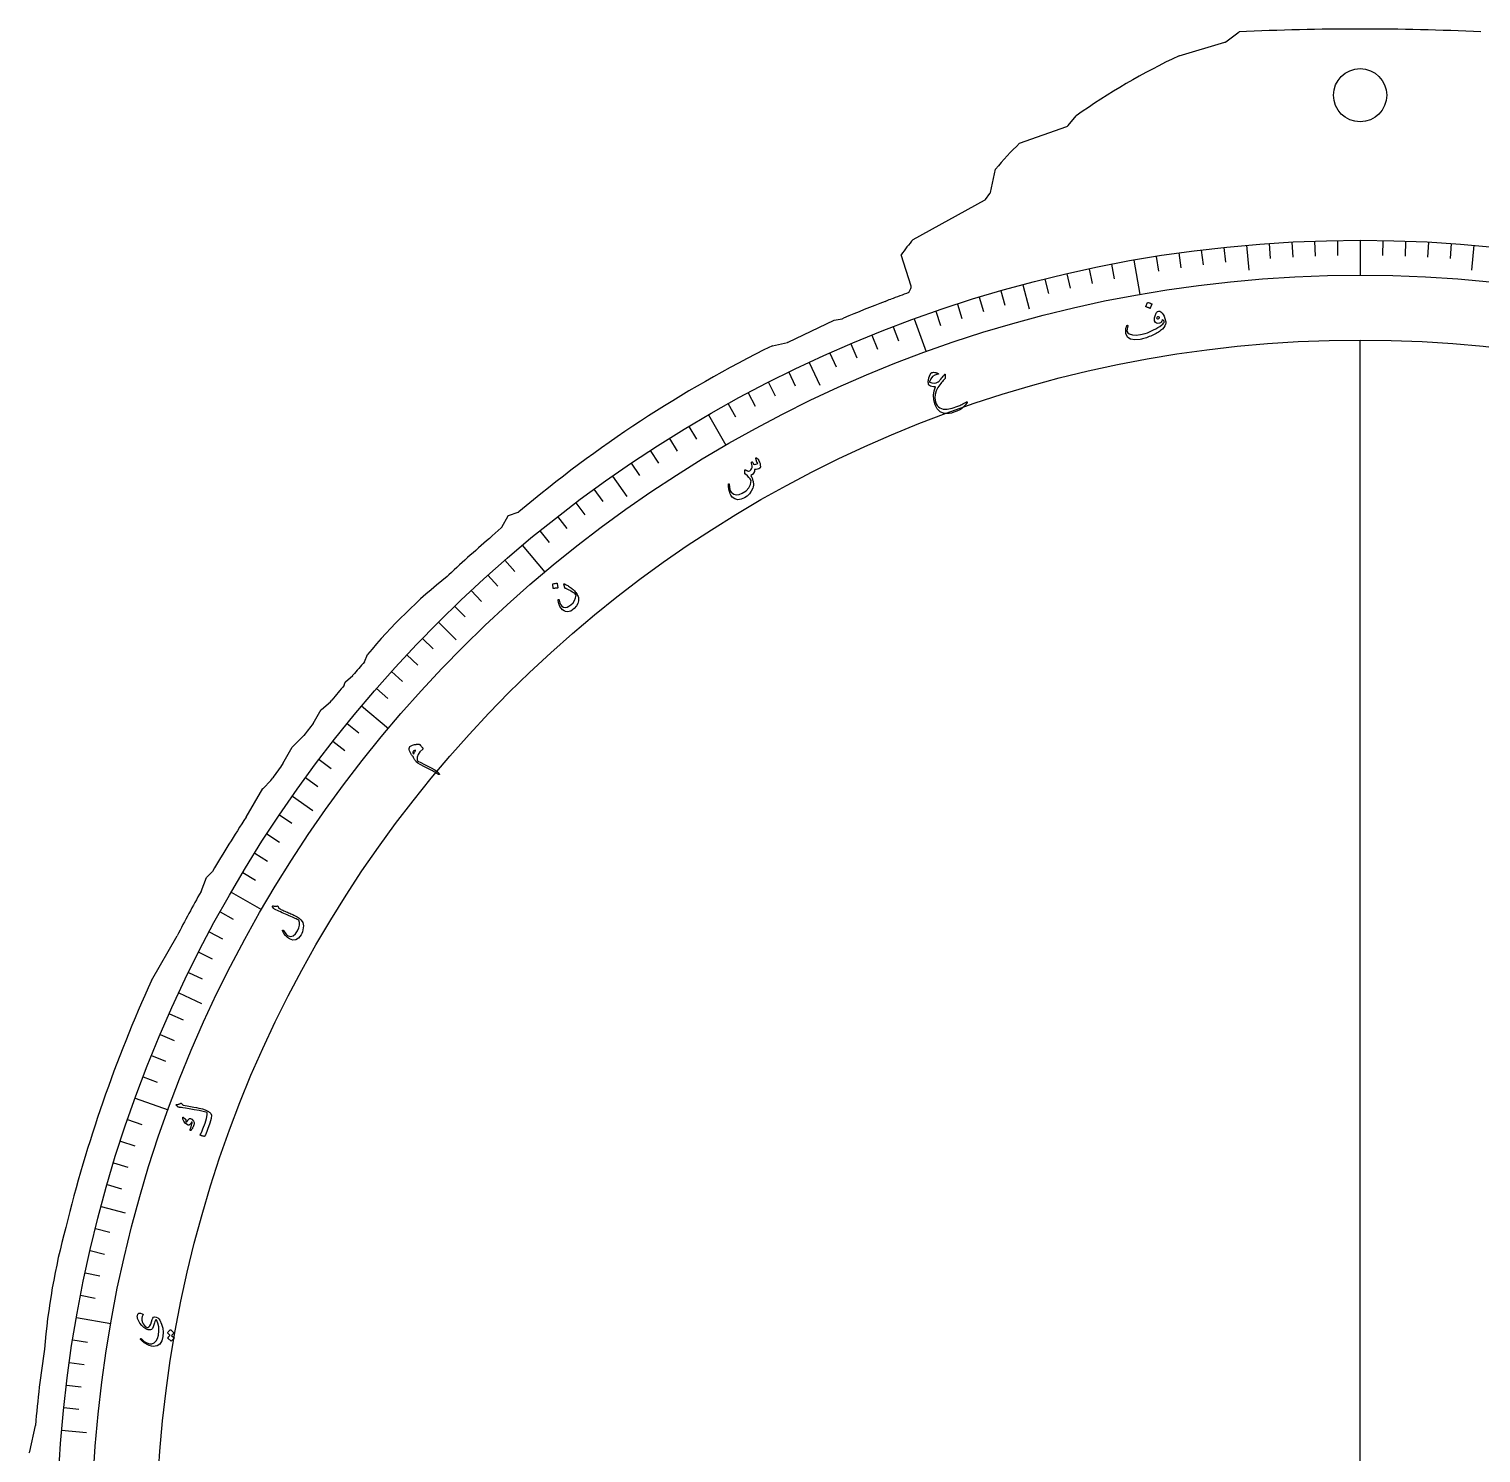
# Model space of a CAD drawing. Header units: millimetres. Extents: x -65 to 65, y -65 to 74.
# Drawn here: x -65 to 5.9, y 4.4 to 74 of the extents above; entities that cross this region are included whole.
import ezdxf

# ---------------------------------------------------------------- set-up
doc = ezdxf.new("R2010")
doc.units = ezdxf.units.MM
for name, color, linetype in [('CUT_INNER', 6, 'Continuous'), ('CUT_OUTER', 1, 'Continuous'), ('ENGRAVE', 7, 'Continuous'), ('ENGRAVE_FINE', 8, 'Continuous'), ('TEXT', 5, 'Continuous')]:
    doc.layers.add(name, color=color, linetype=linetype)

msp = doc.modelspace()

# ---------------------------------------------------------------- linework, layer by layer
at = {"layer": 'CUT_INNER'}
msp.add_circle((0, 70.7888), 1.3, dxfattribs=at)
at = {"layer": 'CUT_OUTER'}
for points in [[(-6.5649, 73.4018), (-5.9184, 73.8867), (-5.9156, 73.8886)], [(-8.8497, 72.7147), (-8.8463, 72.7159), (-6.6123, 73.378)], [(-14.2725, 69.3092), (-13.8826, 69.7778), (-13.88, 69.7806)], [(-16.6464, 68.439), (-16.6431, 68.4404), (-14.3373, 69.2639)], [(-18.0644, 66.0404), (-17.8206, 67.1781), (-17.8196, 67.1819)], [(-21.8438, 63.7447), (-21.8405, 63.7467), (-18.3513, 65.6572)], [(-18.3034, 65.6987), (-18.0911, 65.9818)], [(-21.9461, 61.4556), (-22.4298, 62.9867), (-22.4307, 62.9902)], [(-22.0548, 61.1437), (-21.9549, 61.3434)], [(-23.2106, 60.7143), (-23.0209, 60.8092), (-23.0178, 60.8106), (-23.0144, 60.8111), (-22.9351, 60.819)], [(-28.7182, 58.5473), (-28.7145, 58.5483), (-27.9806, 58.7107), (-27.964, 58.7155), (-27.948, 58.7221), (-25.7035, 59.803), (-25.7003, 59.8044), (-25.6969, 59.8051), (-25.3103, 59.8696), (-25.2424, 59.8984)], [(-41.9521, 49.6815), (-41.6305, 50.2442), (-41.6285, 50.2474), (-41.6249, 50.2488), (-41.149, 50.4075)], [(-42.4172, 49.252), (-41.9819, 49.6445)], [(-44.6083, 47.2766), (-44.5304, 47.3502)], [(-48.6564, 43.0992), (-48.5046, 43.4533), (-48.5028, 43.4569)], [(-49.6461, 41.9551), (-49.5936, 42.1124), (-49.5922, 42.116), (-49.5895, 42.1187), (-49.2325, 42.44), (-49.2186, 42.4562)], [(-51.1701, 40.0822), (-50.7679, 40.7717), (-50.7662, 40.7744), (-50.7638, 40.7766), (-50.315, 41.1506), (-50.2457, 41.2356)], [(-52.6424, 38.1282), (-52.1928, 38.9275), (-52.191, 38.9304), (-52.1887, 38.9329), (-51.6185, 39.503)], [(-54.4455, 35.5058), (-53.6182, 36.9153), (-53.6164, 36.918), (-53.6143, 36.9203), (-53.2268, 37.3078), (-53.143, 37.4275)], [(-56.6429, 31.8832), (-56.3844, 32.5555), (-56.3828, 32.559), (-56.3802, 32.5619), (-56.0817, 32.8604)], [(-59.064, 27.5313), (-57.8109, 29.713)], [(-65.0084, 4.5189), (-64.7414, 5.789)]]:
    msp.add_lwpolyline(points, dxfattribs=at)
for centre, radius, start, end in [((-0.0055, -55.6663), 129.6897, 87.388068, 92.611917), ((-6.6549, 73.5218), 0.15, 286.508843, 306.869898), ((5.2431, 42.7746), 33.091, 115.206358, 125.302496), ((-14.3878, 69.4051), 0.15, 289.653824, 320.238144), ((-5.6221, 56.9747), 15.9049, 133.878989, 140.076112), ((-18.2111, 66.0718), 0.15, 323.130102, 347.905243), ((-18.4234, 65.7887), 0.15, 298.702271, 323.130102), ((-14.3735, 57.3287), 9.8473, 139.341613, 144.905682), ((-3.1534, 8.5344), 55.9017, 109.762281, 110.723981), ((-22.0891, 61.4104), 0.15, 333.434949, 17.532284), ((-0.4432, 1.0794), 63.8332, 110.895781, 112.861202), ((-1.8061, 3.9652), 60.8561, 116.245929, 130.224169), ((-41.1964, 50.5498), 0.15, 288.434949, 307.166823), ((-42.0823, 49.756), 0.15, 312.038274, 330.255119), ((-0.2201, 0.2399), 64.6744, 130.726853, 133.245727), ((-28.8023, 27.2652), 25.5006, 128.303412, 140.583446), ((-2.3227, 2.016), 61.9244, 138.437262, 139.22748), ((-3.3528, 2.7689), 60.6517, 139.752764, 140.637602), ((-12.9344, 10.0188), 48.6393, 141.823227, 142.686063), ((-2.6925, 1.9087), 61.6996, 144.053434, 144.853153), ((-0.6997, 0.4354), 64.1758, 146.874623, 149.65193), ((-1.433, 0.7707), 63.3729, 150.597398, 152.8258), ((3.7729, -1.0562), 69.0342, 155.536947, 166.158293), ((-31.05, 6.745), 33.3648, 164.85925, 175.234728), ((-0.4475, 0.0573), 64.5489, 171.573123, 174.90562), ((-65.1552, 4.5498), 0.15, 315, 348.129022)]:
    msp.add_arc(centre, radius, start, end, dxfattribs=at)
at = {"layer": 'ENGRAVE'}
for points in [[(-5.5518, 63.4576), (-5.4456, 62.2435)], [(0, 63.7), (0, 61.9938)], [(5.5518, 63.4576), (5.4456, 62.2435)], [(-11.0614, 62.7323), (-10.7651, 61.0519)], [(-16.4868, 61.5295), (-16.1713, 60.3523)], [(-21.7867, 59.8584), (-21.2031, 58.2551)], [(0, -58.825), (0, 58.825)], [(-26.9208, 57.7318), (-26.4057, 56.6272)], [(-31.85, 55.1658), (-30.9969, 53.6882)], [(-36.5368, 52.18), (-35.8378, 51.1816)], [(-40.9456, 48.797), (-39.8488, 47.49)], [(-45.0427, 45.0427), (-44.1809, 44.1809)], [(-48.797, 40.9456), (-47.49, 39.8488)], [(-52.18, 36.5368), (-51.1816, 35.8378)], [(-55.1658, 31.85), (-53.6882, 30.9969)], [(-57.7318, 26.9208), (-56.6272, 26.4057)], [(-59.8584, 21.7867), (-58.2551, 21.2031)], [(-61.5295, 16.4868), (-60.3523, 16.1713)], [(-62.7323, 11.0614), (-61.0519, 10.7651)], [(-63.4576, 5.5518), (-62.2435, 5.4456)]]:
    msp.add_lwpolyline(points, dxfattribs=at)
for radius in [63.7, 63.7, 61.9938, 58.825, 58.825]:
    msp.add_circle((0, 0), radius, dxfattribs=at)
at = {"layer": 'ENGRAVE_FINE'}
for points in [[(-7.7631, 63.2252), (-7.674, 62.4994)], [(-6.6585, 63.351), (-6.582, 62.6238)], [(-4.4435, 63.5448), (-4.3925, 62.8154)], [(-3.3338, 63.6127), (-3.2955, 62.8825)], [(-2.2231, 63.6612), (-2.1976, 62.9304)], [(-1.1117, 63.6903), (-1.099, 62.9592)], [(1.1117, 63.6903), (1.099, 62.9592)], [(2.2231, 63.6612), (2.1976, 62.9304)], [(3.3338, 63.6127), (3.2955, 62.8825)], [(4.4435, 63.5448), (4.3925, 62.8154)], [(-12.1545, 62.5297), (-12.015, 61.8118)], [(-9.9649, 62.9157), (-9.8505, 62.1935)], [(-8.8653, 63.0801), (-8.7636, 62.3559)], [(-15.4104, 61.8078), (-15.2335, 61.0983)], [(-14.3294, 62.0674), (-14.1649, 61.3549)], [(-13.244, 62.308), (-13.0919, 61.5927)], [(-17.5581, 61.2324), (-17.3565, 60.5294)], [(-19.6844, 60.5823), (-19.4584, 59.8868)], [(-18.6241, 60.9166), (-18.4103, 60.2173)], [(-20.7387, 60.2295), (-20.5006, 59.5381)], [(-23.8624, 59.0616), (-23.5885, 58.3836)], [(-22.828, 59.4691), (-22.566, 58.7864)], [(-25.9091, 58.1928), (-25.6117, 57.5248)], [(-24.8896, 58.6362), (-24.6039, 57.963)], [(-27.9242, 57.2532), (-27.6037, 56.5959)], [(-29.9053, 56.2438), (-29.562, 55.5981)], [(-28.9192, 56.7571), (-28.5872, 56.1056)], [(-30.8824, 55.7133), (-30.5279, 55.0737)], [(-33.7559, 54.0207), (-33.3684, 53.4005)], [(-32.8079, 54.6016), (-32.4313, 53.9748)], [(-34.6935, 53.4233), (-34.2952, 52.81)], [(-35.6206, 52.8097), (-35.2117, 52.2035)], [(-37.4419, 51.5344), (-37.0121, 50.9428)], [(-38.3356, 50.8731), (-37.8955, 50.2891)], [(-39.2176, 50.1963), (-38.7674, 49.6201)], [(-40.0877, 49.5042), (-39.6275, 48.9359)], [(-41.791, 48.075), (-41.3112, 47.5231)], [(-42.6236, 47.3383), (-42.1343, 46.7949)], [(-43.4433, 46.5872), (-42.9446, 46.0524)], [(-44.2497, 45.8219), (-43.7418, 45.2959)], [(-45.8219, 44.2497), (-45.2959, 43.7418)], [(-46.5872, 43.4433), (-46.0524, 42.9446)], [(-47.3383, 42.6236), (-46.7949, 42.1343)], [(-48.075, 41.791), (-47.5231, 41.3112)], [(-49.5042, 40.0877), (-48.9359, 39.6275)], [(-50.1963, 39.2176), (-49.6201, 38.7674)], [(-50.8731, 38.3356), (-50.2891, 37.8955)], [(-51.5344, 37.4419), (-50.9428, 37.0121)], [(-52.8097, 35.6206), (-52.2035, 35.2117)], [(-53.4233, 34.6935), (-52.81, 34.2952)], [(-54.0207, 33.7559), (-53.4005, 33.3684)], [(-54.6016, 32.8079), (-53.9748, 32.4313)], [(-55.7133, 30.8824), (-55.0737, 30.5279)], [(-56.2438, 29.9053), (-55.5981, 29.562)], [(-56.7571, 28.9192), (-56.1056, 28.5872)], [(-57.2532, 27.9242), (-56.5959, 27.6037)], [(-58.1928, 25.9091), (-57.5248, 25.6117)], [(-58.6362, 24.8896), (-57.963, 24.6039)], [(-59.0616, 23.8624), (-58.3836, 23.5885)], [(-59.4691, 22.828), (-58.7864, 22.566)], [(-60.2295, 20.7387), (-59.5381, 20.5006)], [(-60.5823, 19.6844), (-59.8868, 19.4584)], [(-60.9166, 18.6241), (-60.2173, 18.4103)], [(-61.2324, 17.5581), (-60.5294, 17.3565)], [(-61.8078, 15.4104), (-61.0983, 15.2335)], [(-62.0674, 14.3294), (-61.3549, 14.1649)], [(-62.308, 13.244), (-61.5927, 13.0919)], [(-62.5297, 12.1545), (-61.8118, 12.015)], [(-62.9157, 9.9649), (-62.1935, 9.8505)], [(-63.0801, 8.8653), (-62.3559, 8.7636)], [(-63.2252, 7.7631), (-62.4994, 7.674)], [(-63.351, 6.6585), (-62.6238, 6.582)]]:
    msp.add_lwpolyline(points, dxfattribs=at)
at = {"layer": 'TEXT'}
for points in [[(-10.3846, 60.6543), (-10.3822, 60.6577), (-10.3784, 60.6601), (-10.3731, 60.6616), (-10.3665, 60.6621), (-10.3175, 60.6517), (-10.2705, 60.6368), (-10.2254, 60.6173), (-10.1824, 60.5933), (-10.1779, 60.5893), (-10.1755, 60.5849), (-10.1752, 60.5802), (-10.1769, 60.5752), (-10.2579, 60.3805), (-10.2613, 60.3756), (-10.2664, 60.3737), (-10.2733, 60.3748), (-10.2818, 60.3788), (-10.2892, 60.3823), (-10.3008, 60.3875), (-10.3167, 60.3943), (-10.3367, 60.4028), (-10.3613, 60.4129), (-10.3907, 60.4245), (-10.425, 60.4377), (-10.464, 60.4524), (-10.4693, 60.455), (-10.4723, 60.4581), (-10.4729, 60.4616), (-10.4711, 60.4654)], [(-9.8848, 60.2285), (-9.8386, 60.2395), (-9.7892, 60.2293), (-9.7367, 60.1978), (-9.6811, 60.145), (-9.6277, 60.0733), (-9.5817, 59.985), (-9.5429, 59.88), (-9.5115, 59.7584), (-9.503, 59.7138), (-9.4995, 59.6717), (-9.5008, 59.6321), (-9.5069, 59.595), (-9.5371, 59.5181), (-9.588, 59.4411), (-9.6595, 59.3639), (-9.7516, 59.2866), (-9.8044, 59.2489), (-9.8594, 59.2125), (-9.9164, 59.1773), (-9.9754, 59.1433), (-10.0367, 59.1106), (-10.1004, 59.0789), (-10.1665, 59.0485), (-10.2349, 59.0191), (-10.3038, 58.9914), (-10.3715, 58.9658), (-10.4379, 58.9422), (-10.5029, 58.9207), (-10.5669, 58.9015), (-10.63, 58.8845), (-10.6921, 58.8699), (-10.7533, 58.8577), (-11.0132, 58.8312), (-11.214, 58.8631), (-11.3561, 58.9538), (-11.4395, 59.1037), (-11.4483, 59.1406), (-11.4543, 59.1834), (-11.4576, 59.2321), (-11.4581, 59.2867), (-11.4536, 59.3477), (-11.4426, 59.4081), (-11.4251, 59.4679), (-11.4012, 59.5272), (-11.3973, 59.5343), (-11.3922, 59.5397), (-11.3859, 59.5436), (-11.3784, 59.5459), (-11.3708, 59.5464), (-11.3642, 59.5445), (-11.3588, 59.5403), (-11.3544, 59.5338), (-11.3515, 59.5263), (-11.3504, 59.519), (-11.3511, 59.512), (-11.3538, 59.5052), (-11.3928, 59.3707), (-11.3935, 59.2621), (-11.3561, 59.1793), (-11.2807, 59.1223), (-11.13, 59.0765), (-10.9502, 59.0662), (-10.7411, 59.0911), (-10.5024, 59.151), (-10.399, 59.1851), (-10.2963, 59.2242), (-10.1942, 59.2684), (-10.0928, 59.3176), (-9.9921, 59.3718), (-9.8922, 59.4311), (-9.7931, 59.4954), (-9.6949, 59.5647), (-9.6433, 59.6066), (-9.606, 59.6487), (-9.583, 59.6912), (-9.5744, 59.7341), (-9.587, 59.7606), (-9.6039, 59.784), (-9.6251, 59.8044), (-9.6506, 59.8217), (-9.6534, 59.8223), (-9.6563, 59.8202), (-9.6595, 59.8154), (-9.6627, 59.8079), (-9.6875, 59.7488), (-9.7185, 59.7025), (-9.7557, 59.6687), (-9.799, 59.6476), (-9.8822, 59.6327), (-9.9504, 59.6464), (-10.0038, 59.6887), (-10.0423, 59.7596), (-10.053, 59.8261), (-10.0443, 59.911), (-10.0162, 60.0144), (-9.9683, 60.1362), (-9.9519, 60.167), (-9.9325, 60.1927), (-9.9102, 60.2132), (-9.8848, 60.2285)], [(-9.8055, 59.906), (-9.7986, 59.9178), (-9.7979, 59.9286), (-9.8032, 59.9385), (-9.8147, 59.9473), (-9.8585, 59.966), (-9.8946, 59.9663), (-9.9228, 59.9483), (-9.9431, 59.9119), (-9.9448, 59.9015), (-9.9441, 59.8926), (-9.941, 59.8854), (-9.9354, 59.8798), (-9.8994, 59.8647), (-9.8657, 59.864), (-9.8344, 59.8777), (-9.8055, 59.906)], [(-20.957, 57.211), (-20.9254, 57.2332), (-20.8872, 57.2465), (-20.8423, 57.251), (-20.7906, 57.2467), (-20.7633, 57.2415), (-20.7377, 57.2356), (-20.7139, 57.2288), (-20.6919, 57.2213), (-20.6717, 57.2131), (-20.6533, 57.2043), (-20.6368, 57.195), (-20.6222, 57.1853), (-20.611, 57.1746), (-20.6108, 57.1657), (-20.6215, 57.1584), (-20.6432, 57.1527), (-20.7795, 57.1133), (-20.8923, 57.0396), (-20.9813, 56.9319), (-21.0465, 56.7901), (-21.0469, 56.7823), (-21.0442, 56.7753), (-21.0383, 56.7692), (-21.0293, 56.7639), (-20.9263, 56.7335), (-20.8243, 56.7256), (-20.7232, 56.7405), (-20.6229, 56.7779), (-20.6061, 56.7881), (-20.5858, 56.8051), (-20.5621, 56.829), (-20.5349, 56.8598), (-20.4866, 56.9196), (-20.4439, 56.9724), (-20.4068, 57.0181), (-20.3752, 57.0568), (-20.3492, 57.0885), (-20.3289, 57.1132), (-20.3142, 57.1309), (-20.3052, 57.1416), (-20.2907, 57.1525), (-20.2803, 57.1511), (-20.274, 57.1373), (-20.2718, 57.1111), (-20.2735, 57.0398), (-20.2778, 56.9856), (-20.2848, 56.9485), (-20.2944, 56.9286), (-20.3323, 56.8907), (-20.3716, 56.8483), (-20.4122, 56.8015), (-20.4541, 56.7503), (-20.4974, 56.6947), (-20.5418, 56.6347), (-20.5876, 56.5702), (-20.6346, 56.5013), (-20.7205, 56.3411), (-20.7679, 56.1727), (-20.777, 55.996), (-20.748, 55.8112), (-20.7149, 55.7171), (-20.6679, 55.6356), (-20.6072, 55.5667), (-20.5329, 55.5103), (-20.379, 55.4547), (-20.1817, 55.4503), (-19.9405, 55.4967), (-19.655, 55.5931), (-19.612, 55.6114), (-19.566, 55.632), (-19.5171, 55.6548), (-19.4651, 55.6798), (-19.4102, 55.7072), (-19.3527, 55.737), (-19.2924, 55.7692), (-19.2295, 55.8038), (-19.2184, 55.809), (-19.2096, 55.8113), (-19.2031, 55.8106), (-19.199, 55.8069), (-19.202, 55.7807), (-19.2332, 55.7317), (-19.2927, 55.6599), (-19.3801, 55.5652), (-19.4342, 55.511), (-19.483, 55.4676), (-19.5265, 55.435), (-19.5647, 55.4133), (-19.7121, 55.348), (-19.8489, 55.2972), (-19.9752, 55.2611), (-20.091, 55.2397), (-20.3258, 55.243), (-20.5171, 55.3152), (-20.6648, 55.4568), (-20.7689, 55.6681), (-20.8302, 55.908), (-20.8489, 56.1327), (-20.8246, 56.3421), (-20.7573, 56.5363), (-20.8499, 56.5426), (-20.928, 56.5548), (-20.9914, 56.5729), (-21.0402, 56.5971), (-21.0553, 56.6085), (-21.0678, 56.6225), (-21.0779, 56.639), (-21.0854, 56.6579), (-21.097, 56.7122), (-21.1033, 56.7653), (-21.1045, 56.8171), (-21.1005, 56.8678), (-21.0796, 56.9744), (-21.0487, 57.0672), (-21.0078, 57.1461), (-20.957, 57.211)], [(-29.535, 53.0335), (-29.5364, 53.0445), (-29.5353, 53.0535), (-29.5318, 53.0605), (-29.5258, 53.0656), (-29.5165, 53.0694), (-29.5075, 53.0704), (-29.4985, 53.0686), (-29.4898, 53.0641), (-29.4638, 53.045), (-29.4377, 53.0178), (-29.4116, 52.9826), (-29.3854, 52.9394), (-29.3499, 52.8648), (-29.3253, 52.7888), (-29.3117, 52.7113), (-29.309, 52.6326), (-29.3116, 52.6118), (-29.317, 52.5938), (-29.3253, 52.5786), (-29.3365, 52.5662), (-29.3847, 52.535), (-29.4435, 52.5137), (-29.5128, 52.5022), (-29.5928, 52.5005), (-29.6045, 52.4003), (-29.6389, 52.3187), (-29.696, 52.2554), (-29.776, 52.2103), (-29.7541, 52.1658), (-29.7342, 52.1223), (-29.7164, 52.0798), (-29.7007, 52.0383), (-29.687, 51.9976), (-29.675, 51.9574), (-29.6648, 51.9177), (-29.6564, 51.8784), (-29.6466, 51.8045), (-29.648, 51.7304), (-29.6604, 51.6559), (-29.684, 51.581), (-29.7552, 51.4349), (-29.8463, 51.308), (-29.9573, 51.2005), (-30.0884, 51.112), (-30.2539, 51.0426), (-30.4076, 51.0259), (-30.5497, 51.062), (-30.6802, 51.1509), (-30.7145, 51.1906), (-30.7472, 51.2422), (-30.7782, 51.3058), (-30.8075, 51.3813), (-30.8336, 51.4676), (-30.8536, 51.5617), (-30.8675, 51.6635), (-30.8754, 51.773), (-30.8751, 51.7803), (-30.8732, 51.7866), (-30.8696, 51.7918), (-30.8644, 51.7959), (-30.8584, 51.7988), (-30.8526, 51.8002), (-30.847, 51.8002), (-30.8415, 51.7987), (-30.8361, 51.7949), (-30.8321, 51.7899), (-30.8295, 51.7838), (-30.8282, 51.7765), (-30.8153, 51.6323), (-30.7949, 51.5195), (-30.7673, 51.438), (-30.7326, 51.3878), (-30.6132, 51.3027), (-30.4838, 51.2662), (-30.3444, 51.278), (-30.1947, 51.3382), (-30.0095, 51.4634), (-29.8749, 51.6078), (-29.7908, 51.7719), (-29.7571, 51.956), (-29.8044, 52.0376), (-29.8671, 52.1163), (-29.9456, 52.1921), (-30.0397, 52.265), (-30.0502, 52.2719), (-30.0578, 52.279), (-30.0626, 52.2864), (-30.0645, 52.2941), (-30.0666, 52.3231), (-30.0684, 52.3504), (-30.0699, 52.3761), (-30.0711, 52.4), (-30.0718, 52.422), (-30.072, 52.4418), (-30.0716, 52.4594), (-30.0705, 52.4748), (-30.069, 52.4819), (-30.0656, 52.4864), (-30.0604, 52.4882), (-30.0533, 52.4873), (-30.0491, 52.486), (-30.0431, 52.4837), (-30.0351, 52.4805), (-30.0253, 52.4763), (-30.0138, 52.4711), (-30.0009, 52.4646), (-29.9867, 52.4568), (-29.971, 52.4478), (-29.9401, 52.431), (-29.9158, 52.4199), (-29.8981, 52.4144), (-29.8871, 52.4146), (-29.8314, 52.4404), (-29.7835, 52.4797), (-29.7431, 52.5324), (-29.7103, 52.5987), (-29.7045, 52.6336), (-29.7076, 52.6838), (-29.7196, 52.7491), (-29.7405, 52.8297), (-29.7424, 52.8374), (-29.7422, 52.8449), (-29.7399, 52.8522), (-29.7355, 52.8594), (-29.7307, 52.8651), (-29.7254, 52.8692), (-29.7194, 52.8715), (-29.7128, 52.8722), (-29.6978, 52.8638), (-29.6813, 52.8414), (-29.6634, 52.805), (-29.6441, 52.7546), (-29.5884, 52.7525), (-29.5347, 52.7607), (-29.4831, 52.7791), (-29.4336, 52.8078), (-29.4426, 52.8224), (-29.4513, 52.8336), (-29.4597, 52.8411), (-29.4679, 52.8451), (-29.4764, 52.8484), (-29.483, 52.8529), (-29.4874, 52.8584), (-29.4898, 52.8652)], [(-39.4524, 46.895), (-39.452, 46.8992), (-39.4499, 46.9032), (-39.4462, 46.9071), (-39.4408, 46.9109), (-39.3934, 46.9266), (-39.3454, 46.9373), (-39.2968, 46.9432), (-39.2477, 46.9441), (-39.2418, 46.9429), (-39.2375, 46.9403), (-39.2348, 46.9365), (-39.2338, 46.9312), (-39.2049, 46.7226), (-39.2054, 46.7167), (-39.2088, 46.7124), (-39.2152, 46.7099), (-39.2246, 46.7091), (-39.2328, 46.7084), (-39.2454, 46.707), (-39.2624, 46.7049), (-39.284, 46.7022), (-39.3102, 46.6985), (-39.3414, 46.6938), (-39.3775, 46.6879), (-39.4185, 46.6809), (-39.4244, 46.6806), (-39.4285, 46.6817), (-39.4308, 46.6844), (-39.4312, 46.6886)], [(-38.8886, 46.9069), (-38.848, 46.8891), (-38.8068, 46.8695), (-38.7649, 46.8481), (-38.7224, 46.825), (-38.6792, 46.7998), (-38.6355, 46.7719), (-38.5912, 46.7415), (-38.5464, 46.7085), (-38.5032, 46.6744), (-38.4623, 46.6389), (-38.4237, 46.6021), (-38.3875, 46.564), (-38.3535, 46.5244), (-38.3217, 46.4832), (-38.292, 46.4405), (-38.2644, 46.3962), (-38.2386, 46.347), (-38.2186, 46.2984), (-38.2044, 46.2504), (-38.1959, 46.203), (-38.1968, 46.0782), (-38.2314, 45.9546), (-38.2996, 45.8322), (-38.4014, 45.7107), (-38.4859, 45.636), (-38.5711, 45.5837), (-38.6573, 45.554), (-38.7444, 45.5469), (-38.8275, 45.562), (-38.9053, 45.5964), (-38.9777, 45.65), (-39.0447, 45.7228), (-39.1027, 45.8112), (-39.1465, 45.9062), (-39.1761, 46.0078), (-39.1915, 46.1161), (-39.1913, 46.1302), (-39.1882, 46.1405), (-39.1823, 46.147), (-39.1737, 46.1498), (-39.1629, 46.1492), (-39.1546, 46.1428), (-39.1487, 46.1305), (-39.1451, 46.1124), (-39.1141, 45.986), (-39.068, 45.8874), (-39.0069, 45.8166), (-38.931, 45.7735), (-38.8469, 45.7587), (-38.7578, 45.7727), (-38.6637, 45.8153), (-38.5644, 45.8866), (-38.4609, 45.9924), (-38.385, 46.1063), (-38.3368, 46.2287), (-38.3161, 46.3595), (-38.3165, 46.3632), (-38.3183, 46.3676), (-38.3214, 46.3728), (-38.326, 46.3788), (-38.3661, 46.422), (-38.4194, 46.4669), (-38.4858, 46.5134), (-38.5656, 46.5615), (-38.6072, 46.5845), (-38.6464, 46.6055), (-38.6832, 46.6245), (-38.7176, 46.6414), (-38.7496, 46.6562), (-38.7792, 46.6685), (-38.8065, 46.6784), (-38.8313, 46.6858), (-38.8438, 46.6902), (-38.8534, 46.6957), (-38.8602, 46.7025), (-38.8641, 46.7105), (-38.9205, 46.8896), (-38.9218, 46.9016), (-38.917, 46.9086), (-38.9059, 46.9103), (-38.8886, 46.9069)], [(-46.2582, 38.4421), (-46.2829, 38.471), (-46.3069, 38.5005), (-46.3302, 38.5308), (-46.3526, 38.5618), (-46.3738, 38.5935), (-46.3935, 38.626), (-46.4115, 38.6593), (-46.4279, 38.6934), (-46.4536, 38.76), (-46.4678, 38.8187), (-46.4707, 38.8695), (-46.4622, 38.9124), (-46.4324, 38.9637), (-46.3819, 39.0053), (-46.3107, 39.0372), (-46.219, 39.0592), (-46.1918, 39.0637), (-46.1645, 39.0672), (-46.1372, 39.07), (-46.1099, 39.0718), (-46.0823, 39.073), (-46.0545, 39.0735), (-46.0265, 39.0735), (-45.9982, 39.0728), (-45.9826, 39.0714), (-45.9691, 39.0681), (-45.9577, 39.0626), (-45.9484, 39.0552), (-45.9171, 39.0181), (-45.8892, 38.9848), (-45.8649, 38.9553), (-45.8441, 38.9295), (-45.8271, 38.908), (-45.814, 38.891), (-45.8051, 38.8786), (-45.8001, 38.8707), (-45.7963, 38.8584), (-45.7969, 38.8473), (-45.802, 38.8372), (-45.8115, 38.8282), (-45.9479, 38.7063), (-46.0378, 38.5761), (-46.081, 38.4379), (-46.0776, 38.292), (-46.0735, 38.2785), (-46.0673, 38.2676), (-46.0591, 38.2591), (-46.0489, 38.253), (-45.901, 38.1834), (-45.7493, 38.1082), (-45.594, 38.0273), (-45.4349, 37.9408), (-45.2259, 37.8182), (-45.0834, 37.7204), (-45.0074, 37.6475), (-44.9977, 37.5996), (-45.008, 37.5919), (-45.0228, 37.5915), (-45.0424, 37.5983), (-45.0666, 37.6124), (-45.1143, 37.645), (-45.1652, 37.6775), (-45.2191, 37.71), (-45.2762, 37.7424), (-45.336, 37.7749), (-45.3984, 37.8076), (-45.4633, 37.8405), (-45.5307, 37.8735), (-45.7568, 37.9842), (-45.9313, 38.0775), (-46.054, 38.1537), (-46.1248, 38.213), (-46.1537, 38.2455), (-46.1788, 38.2771), (-46.2004, 38.3077), (-46.2183, 38.3375), (-46.2329, 38.366), (-46.2444, 38.393), (-46.2528, 38.4183), (-46.2582, 38.4421)], [(-46.2469, 38.5914), (-46.2399, 38.6138), (-46.2316, 38.6367), (-46.222, 38.66), (-46.2111, 38.6837), (-46.1989, 38.7078), (-46.1855, 38.732), (-46.171, 38.7565), (-46.1554, 38.7811), (-46.2053, 38.7699), (-46.2433, 38.7559), (-46.2693, 38.7392), (-46.2834, 38.7198), (-46.291, 38.689), (-46.2875, 38.6573), (-46.2728, 38.6248), (-46.2469, 38.5914)], [(-53.1505, 31.1339), (-53.1546, 31.1412), (-53.1563, 31.1484), (-53.1556, 31.1557), (-53.1526, 31.1629), (-53.1475, 31.169), (-53.1407, 31.1727), (-53.1323, 31.174), (-53.1222, 31.173), (-53.0645, 31.1649), (-53.0123, 31.1619), (-52.9657, 31.1638), (-52.9246, 31.1708), (-52.9108, 31.1718), (-52.8982, 31.167), (-52.8871, 31.1564), (-52.8773, 31.1401), (-52.8733, 31.131), (-52.8694, 31.1223), (-52.8656, 31.114), (-52.8619, 31.1061), (-52.8584, 31.0987), (-52.8553, 31.0918), (-52.8525, 31.0855), (-52.8501, 31.0797), (-52.8455, 31.0697), (-52.8384, 31.0604), (-52.8289, 31.0517), (-52.8169, 31.0436), (-52.7805, 31.0255), (-52.7404, 31.0063), (-52.6968, 30.9859), (-52.6495, 30.9645), (-52.5987, 30.9419), (-52.5445, 30.9179), (-52.4868, 30.8926), (-52.4256, 30.8658), (-52.3641, 30.84), (-52.3065, 30.8153), (-52.2529, 30.7916), (-52.2032, 30.7691), (-52.1573, 30.7478), (-52.1149, 30.7277), (-52.076, 30.7088), (-52.0407, 30.6911), (-51.9386, 30.6345), (-51.8482, 30.5701), (-51.7695, 30.4981), (-51.7025, 30.4184), (-51.6699, 30.3601), (-51.6503, 30.2882), (-51.6437, 30.2028), (-51.65, 30.1038), (-51.6664, 30.0023), (-51.6892, 29.9112), (-51.7182, 29.8307), (-51.7537, 29.7605), (-51.8751, 29.6036), (-52.0098, 29.5182), (-52.1583, 29.5045), (-52.3206, 29.5627), (-52.4259, 29.6339), (-52.5175, 29.7238), (-52.5954, 29.8326), (-52.6595, 29.9601), (-52.6625, 29.9688), (-52.6631, 29.9764), (-52.6612, 29.983), (-52.6569, 29.9885), (-52.6508, 29.9935), (-52.6448, 29.9966), (-52.639, 29.9977), (-52.6332, 29.9968), (-52.6255, 29.9941), (-52.6189, 29.99), (-52.6134, 29.9845), (-52.609, 29.9776), (-52.5446, 29.8787), (-52.4852, 29.8022), (-52.4311, 29.748), (-52.3822, 29.716), (-52.2538, 29.6881), (-52.1359, 29.7181), (-52.0284, 29.8059), (-51.9311, 29.9514), (-51.8671, 30.0963), (-51.8341, 30.2321), (-51.8323, 30.3588), (-51.8617, 30.4767), (-51.898, 30.4959), (-51.9409, 30.5175), (-51.9904, 30.5414), (-52.0466, 30.5676), (-52.1095, 30.5962), (-52.1795, 30.627), (-52.2566, 30.6599), (-52.3407, 30.6951), (-52.4269, 30.7323), (-52.5116, 30.7693), (-52.5947, 30.8059), (-52.6763, 30.8424), (-52.7563, 30.8787), (-52.8345, 30.915), (-52.911, 30.9513), (-52.9859, 30.9876), (-53.0596, 31.0196), (-53.0672, 31.0246), (-53.0739, 31.0301), (-53.0796, 31.036), (-53.0844, 31.0424)], [(-57.8314, 21.467), (-57.8031, 21.4709), (-57.7758, 21.4758), (-57.7496, 21.4817), (-57.7244, 21.4887), (-57.7001, 21.4968), (-57.6768, 21.5062), (-57.6544, 21.5168), (-57.633, 21.5288), (-57.6221, 21.5324), (-57.6115, 21.531), (-57.6012, 21.5246), (-57.5912, 21.5132), (-57.5402, 21.4482), (-57.5345, 21.4416), (-57.5295, 21.4366), (-57.5252, 21.433), (-57.5216, 21.431), (-57.3294, 21.4013), (-57.1563, 21.373), (-57.0021, 21.3462), (-56.867, 21.321), (-56.751, 21.2973), (-56.6543, 21.2752), (-56.577, 21.2547), (-56.519, 21.2357), (-56.4113, 21.1952), (-56.3778, 21.1805), (-56.3449, 21.164), (-56.3124, 21.1459), (-56.2805, 21.1261), (-56.249, 21.1044), (-56.2181, 21.0808), (-56.1878, 21.0553), (-56.1581, 21.0277), (-56.1306, 20.9424), (-56.1492, 20.7841), (-56.2132, 20.5527), (-56.3218, 20.2476), (-56.3592, 20.1536), (-56.3962, 20.0675), (-56.4327, 19.9892), (-56.4688, 19.9188), (-56.4741, 19.9131), (-56.48, 19.9098), (-56.4867, 19.9089), (-56.4941, 19.9104), (-56.5288, 19.9204), (-56.5602, 19.9297), (-56.5884, 19.9383), (-56.6135, 19.9463), (-56.6356, 19.9537), (-56.6551, 19.9606), (-56.672, 19.9671), (-56.6862, 19.9731), (-56.694, 19.977), (-56.6975, 19.9815), (-56.6968, 19.9866), (-56.6918, 19.9925), (-56.6579, 20.0386), (-56.6229, 20.101), (-56.5866, 20.1797), (-56.5491, 20.2746), (-56.4456, 20.5615), (-56.3771, 20.7905), (-56.3444, 20.962), (-56.348, 21.0763), (-56.415, 21.1012), (-56.5418, 21.1331), (-56.7283, 21.1718), (-56.9747, 21.2172), (-57.2222, 21.2604), (-57.4098, 21.292), (-57.5373, 21.3124), (-57.6048, 21.3216), (-57.6235, 21.3236), (-57.6409, 21.3254), (-57.6572, 21.3271), (-57.6723, 21.3287), (-57.686, 21.3301), (-57.6982, 21.3313), (-57.709, 21.3322), (-57.7183, 21.333), (-57.738, 21.3358), (-57.7557, 21.3417), (-57.7713, 21.3507), (-57.7849, 21.3627), (-57.8527, 21.4365), (-57.8571, 21.4421), (-57.8594, 21.4473), (-57.8597, 21.452), (-57.8579, 21.4563), (-57.853, 21.4606), (-57.847, 21.4638), (-57.8398, 21.4659), (-57.8314, 21.467)], [(-57.5385, 20.8472), (-57.5364, 20.8512), (-57.5334, 20.8542), (-57.5295, 20.8563), (-57.5248, 20.8574), (-57.521, 20.857), (-57.5172, 20.8559), (-57.5133, 20.8542), (-57.5093, 20.8518), (-57.4093, 20.7624), (-57.3995, 20.7524), (-57.3926, 20.7431), (-57.3885, 20.7345), (-57.3873, 20.7266), (-57.3895, 20.6957), (-57.3878, 20.6681), (-57.382, 20.6438), (-57.3723, 20.6228), (-57.3654, 20.6168), (-57.3553, 20.6179), (-57.3421, 20.6261), (-57.3257, 20.6413), (-57.3169, 20.6523), (-57.3082, 20.6637), (-57.2997, 20.6757), (-57.2913, 20.6882), (-57.2829, 20.7013), (-57.2746, 20.7153), (-57.2663, 20.73), (-57.258, 20.7456), (-57.2142, 20.7937), (-57.1598, 20.7944), (-57.0947, 20.7477), (-57.019, 20.6539), (-56.9989, 20.6193), (-56.9849, 20.5876), (-56.9771, 20.5587), (-56.9754, 20.5327), (-56.9792, 20.5062), (-56.9894, 20.4713), (-57.006, 20.4281), (-57.0289, 20.3765), (-57.0412, 20.3504), (-57.0539, 20.3259), (-57.0668, 20.3031), (-57.0801, 20.282), (-57.0932, 20.2624), (-57.1059, 20.2443), (-57.1181, 20.2274), (-57.1298, 20.212), (-57.1395, 20.2034), (-57.149, 20.1982), (-57.1583, 20.1963), (-57.1672, 20.1977), (-57.1755, 20.2022), (-57.1802, 20.2086), (-57.1815, 20.2168), (-57.1793, 20.227), (-57.1704, 20.2588), (-57.1597, 20.2946), (-57.1472, 20.3346), (-57.1329, 20.3785), (-57.1063, 20.4606), (-57.0884, 20.5257), (-57.0793, 20.5739), (-57.079, 20.6053), (-57.0804, 20.6098), (-57.0831, 20.613), (-57.0873, 20.6148), (-57.0929, 20.6153), (-57.0968, 20.6145), (-57.101, 20.6119), (-57.1055, 20.6076), (-57.1104, 20.6015), (-57.1491, 20.5425), (-57.1665, 20.5183), (-57.1847, 20.4988), (-57.2038, 20.4839), (-57.2236, 20.4737), (-57.2451, 20.4668), (-57.2653, 20.4654), (-57.2841, 20.4694), (-57.3016, 20.479), (-57.4119, 20.5644), (-57.4882, 20.6543), (-57.5304, 20.7486), (-57.5385, 20.8472)], [(-59.4854, 11.1808), (-59.5244, 11.1104), (-59.541, 11.0268), (-59.5351, 10.9301), (-59.5067, 10.8204), (-59.4735, 10.7481), (-59.4297, 10.6851), (-59.3752, 10.6312), (-59.3101, 10.5867), (-59.2966, 10.581), (-59.2819, 10.578), (-59.2661, 10.5779), (-59.2492, 10.5805), (-59.1932, 10.6083), (-59.1449, 10.663), (-59.1042, 10.7445), (-59.071, 10.8529), (-59.0391, 10.96), (-59.0031, 11.0354), (-58.9631, 11.079), (-58.9192, 11.091), (-58.8346, 11.0773), (-58.7627, 11.0467), (-58.7035, 10.9993), (-58.6569, 10.9352), (-58.571, 10.7435), (-58.5174, 10.5469), (-58.496, 10.3451), (-58.5068, 10.1378), (-58.5605, 9.9188), (-58.6561, 9.7641), (-58.7943, 9.6735), (-58.9753, 9.6473), (-59.0702, 9.6596), (-59.1706, 9.6899), (-59.2762, 9.7383), (-59.3872, 9.805), (-59.4176, 9.8268), (-59.4466, 9.849), (-59.4744, 9.8714), (-59.501, 9.894), (-59.5265, 9.9171), (-59.551, 9.9407), (-59.5745, 9.965), (-59.5969, 9.9899), (-59.6058, 10.0027), (-59.6085, 10.0133), (-59.605, 10.0217), (-59.5953, 10.0278), (-59.5842, 10.0303), (-59.5736, 10.0295), (-59.5635, 10.0256), (-59.554, 10.0185), (-59.4165, 9.8975), (-59.2875, 9.8181), (-59.167, 9.7801), (-59.0552, 9.7832), (-58.9299, 9.8318), (-58.8328, 9.9172), (-58.7638, 10.0395), (-58.7227, 10.1988), (-58.703, 10.4087), (-58.7126, 10.6028), (-58.7515, 10.7812), (-58.8201, 10.9442), (-58.8265, 10.9545), (-58.834, 10.9593), (-58.8425, 10.9586), (-58.852, 10.9526), (-58.8727, 10.9245), (-58.8953, 10.8734), (-58.9197, 10.7992), (-58.9458, 10.7018), (-58.9764, 10.6034), (-59.0136, 10.5308), (-59.0574, 10.4838), (-59.108, 10.4627), (-59.1637, 10.4586), (-59.2203, 10.4647), (-59.2778, 10.4811), (-59.3361, 10.5078), (-59.447, 10.5808), (-59.5447, 10.6722), (-59.6292, 10.7822), (-59.7002, 10.9108), (-59.7164, 10.9446), (-59.7299, 10.977), (-59.7406, 11.008), (-59.7486, 11.0376), (-59.754, 11.0656), (-59.757, 11.0921), (-59.7576, 11.1169), (-59.7558, 11.14), (-59.731, 11.2272), (-59.6822, 11.2743), (-59.6097, 11.2814), (-59.5133, 11.2484), (-59.4886, 11.2327), (-59.4758, 11.2161), (-59.4747, 11.1988), (-59.4854, 11.1808)], [(-58.2695, 10.2955), (-58.2718, 10.2989), (-58.2729, 10.3032), (-58.2726, 10.3084), (-58.2709, 10.3145), (-58.2584, 10.3353), (-58.2451, 10.3553), (-58.2312, 10.3744), (-58.2164, 10.3926), (-58.2008, 10.4101), (-58.1841, 10.4269), (-58.1663, 10.4431), (-58.1474, 10.4586), (-58.142, 10.4613), (-58.1366, 10.4619), (-58.1313, 10.4605), (-58.1261, 10.4571), (-57.9699, 10.3171), (-57.9681, 10.3138), (-57.9689, 10.3094), (-57.9722, 10.304), (-57.9781, 10.2976), (-57.9833, 10.2935), (-57.9905, 10.2864), (-58, 10.2766), (-58.0115, 10.2639), (-58.0254, 10.2483), (-58.0417, 10.2297), (-58.0605, 10.2079), (-58.0818, 10.1831), (-57.9603, 10.0734), (-57.9568, 10.0687), (-57.9567, 10.0634), (-57.9599, 10.0576), (-57.9665, 10.0512), (-57.9723, 10.0456), (-57.9809, 10.0368), (-57.9926, 10.0247), (-58.0071, 10.0094), (-58.0247, 9.9904), (-58.0453, 9.9676), (-58.0689, 9.941), (-58.0956, 9.9105), (-58.0997, 9.9075), (-58.1034, 9.9066), (-58.1068, 9.9076), (-58.1099, 9.9106), (-58.2598, 10.0506), (-58.2622, 10.054), (-58.2632, 10.0582), (-58.2629, 10.0634), (-58.2613, 10.0696), (-58.2517, 10.0875), (-58.2412, 10.1047), (-58.2298, 10.1211), (-58.2174, 10.1367), (-58.2043, 10.1517), (-58.1906, 10.1659), (-58.1762, 10.1795), (-58.1612, 10.1923)]]:
    msp.add_lwpolyline(points, close=True, dxfattribs=at)

doc.saveas('drawing.dxf')
